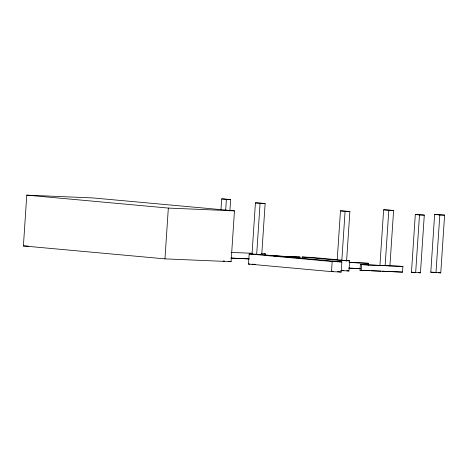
<?xml version="1.0" encoding="UTF-8"?>
<svg xmlns="http://www.w3.org/2000/svg" width="468" height="468" viewBox="0 0 468 468"><rect width="100%" height="100%" fill="white"/><g stroke="black" fill="none" stroke-linecap="round" stroke-linejoin="round"><path stroke-width="0.7" d="M23.4 245.94L26.775 195.138L92.91 197.935L234.468 210.863L231.098 261.665L164.958 258.868L23.4 245.94L28.489 246.156M164.958 258.868L168.334 208.073L26.775 195.138M220.978 209.711L221.697 198.888L230.648 199.497L229.876 211.039M225.681 210.138L226.401 199.315L221.697 198.888M248.502 264.046L249.169 253.948L258.857 254.358L341.856 261.94L341.19 272.037L331.502 271.627L248.502 264.046L249.883 264.104M252.024 254.095L255.429 202.866L260.489 203.077L265.145 203.504L261.741 254.732M256.675 254.516L260.079 203.287L255.429 202.866M265.257 255.3L265.356 253.867L264.11 253.755M299.912 258.482L300.006 257.049L273.967 255.885M302.135 258.447L302.229 257.002L311.91 257.412L349.643 260.857L348.976 270.96L340.675 270.609M331.502 271.627L332.175 261.53L249.169 253.948M337.212 259.904L340.47 210.84L349.883 211.46L346.577 261.249M339.867 261.893L339.961 260.454L302.229 257.002M341.833 260.325L345.091 211.261L340.47 210.84M359.986 270.258L360.366 264.549L402.907 266.409L402.533 272.113L359.986 270.258L370.13 270.685M361.232 270.369L361.606 264.666L360.366 264.549M368.193 265.414L368.334 263.279L349.011 262.402M379.94 265.362L383.631 209.804L388.417 210.003L393.594 210.477L389.902 266.035M385.117 265.836L388.809 210.272L383.631 209.804M411.466 272.241L415.303 214.519L424.289 215.104L420.451 272.826L411.466 272.241L415.572 272.417M415.666 272.628L419.503 214.9L415.303 214.519M430.8 272.183L434.632 214.461L444.6 215.134L440.768 272.862L430.8 272.183L435.585 272.388M435.977 272.657L439.815 214.935L434.632 214.461M226.401 199.315L230.648 199.497M260.079 203.287L265.145 203.504M388.809 210.272L393.594 210.477M439.815 214.935L444.6 215.134M345.091 211.261L349.883 211.46M419.503 214.9L424.289 215.104M168.334 208.073L234.468 210.863M231.227 252.427L252.492 253.264M261.202 253.633L265.356 253.867M268.866 255.668L271.054 255.762M273.762 255.937L300.006 257.049M339.961 260.454L349.643 260.857M332.175 261.53L341.856 261.94M349.526 262.484L368.334 263.279M231.052 258.09L241.219 258.523M242.67 258.582L249.204 258.857M230.847 258.143L248.999 258.909M361.606 264.666L402.907 266.409M348.631 268.1L354.416 268.339M355.867 268.404L360.208 268.585M349.146 268.182L359.997 268.638M251.959 264.192L255.417 264.338M371.58 270.744L380.999 271.142M382.45 271.206L402.533 272.113M438.177 272.622L440.768 272.862M418.351 272.633L420.451 272.826M341.716 270.299L343.892 270.492M346.8 270.761L348.976 270.96M223.113 260.939L224.564 261.068M228.191 261.401L231.098 261.665M331.724 271.171L333.181 271.305M337.545 271.703L341.19 272.037"/></g></svg>
